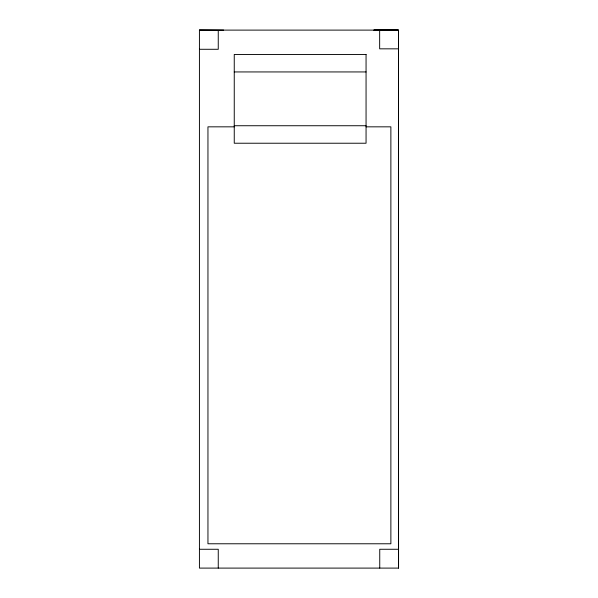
<?xml version="1.0" encoding="UTF-8"?>
<svg xmlns="http://www.w3.org/2000/svg" width="598" height="598" viewBox="0 0 598 598"><rect width="100%" height="100%" fill="white"/><g stroke="black" fill="none" stroke-linecap="round" stroke-linejoin="round"><path stroke-width="0.9" d="M398.485 568.1L398.485 30.005L374.281 30.109M199.426 30.109L398.485 30.109L398.574 568.1L199.426 568.1L199.426 29.9L223.637 30.109M199.426 30.453L218.255 30.453L218.255 49.283L199.426 49.283M398.485 48.834L379.655 48.834L379.655 30.109M234.252 71.939L366.058 71.939M234.252 125.737L366.058 125.737M234.252 126.836L207.954 126.836L207.954 543.776L390.875 543.776L390.875 126.836L366.058 126.836M199.426 549.27L218.255 549.27L218.255 568.1M398.485 549.27L379.745 549.27L379.745 568.1M397.894 30.109L373.683 30.109M366.058 54.455L234.252 54.455L234.252 143.228L366.058 143.228L366.058 54.455"/></g></svg>
